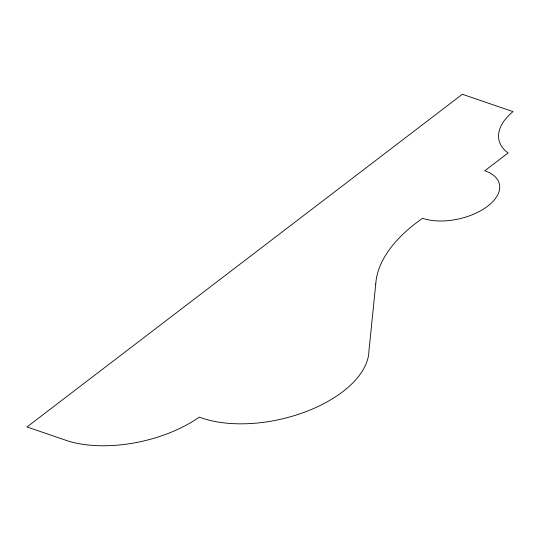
<?xml version="1.0" encoding="UTF-8"?>
<svg xmlns="http://www.w3.org/2000/svg" width="540" height="540" viewBox="0 0 540 540"><rect width="100%" height="100%" fill="white"/><g stroke="black" fill="none" stroke-linecap="round" stroke-linejoin="round"><path stroke-width="0.81" d="M375.766 283.912L368.921 351.074A101.669 54.027 -12.9 0 1 307.193 411.17A101.669 54.027 -12.9 0 1 199.321 417.137A99.853 53.062 -12.9 0 1 69.167 441.396L27 426.958L462.341 94.27L513 111.611A64.125 34.074 -12.9 0 0 508.113 152.948L484.792 170.775A46.906 24.928 -12.9 0 1 487.674 206.172A46.906 24.928 -12.9 0 1 422.597 218.302A156.539 83.187 -12.9 0 0 375.766 283.912"/></g></svg>
